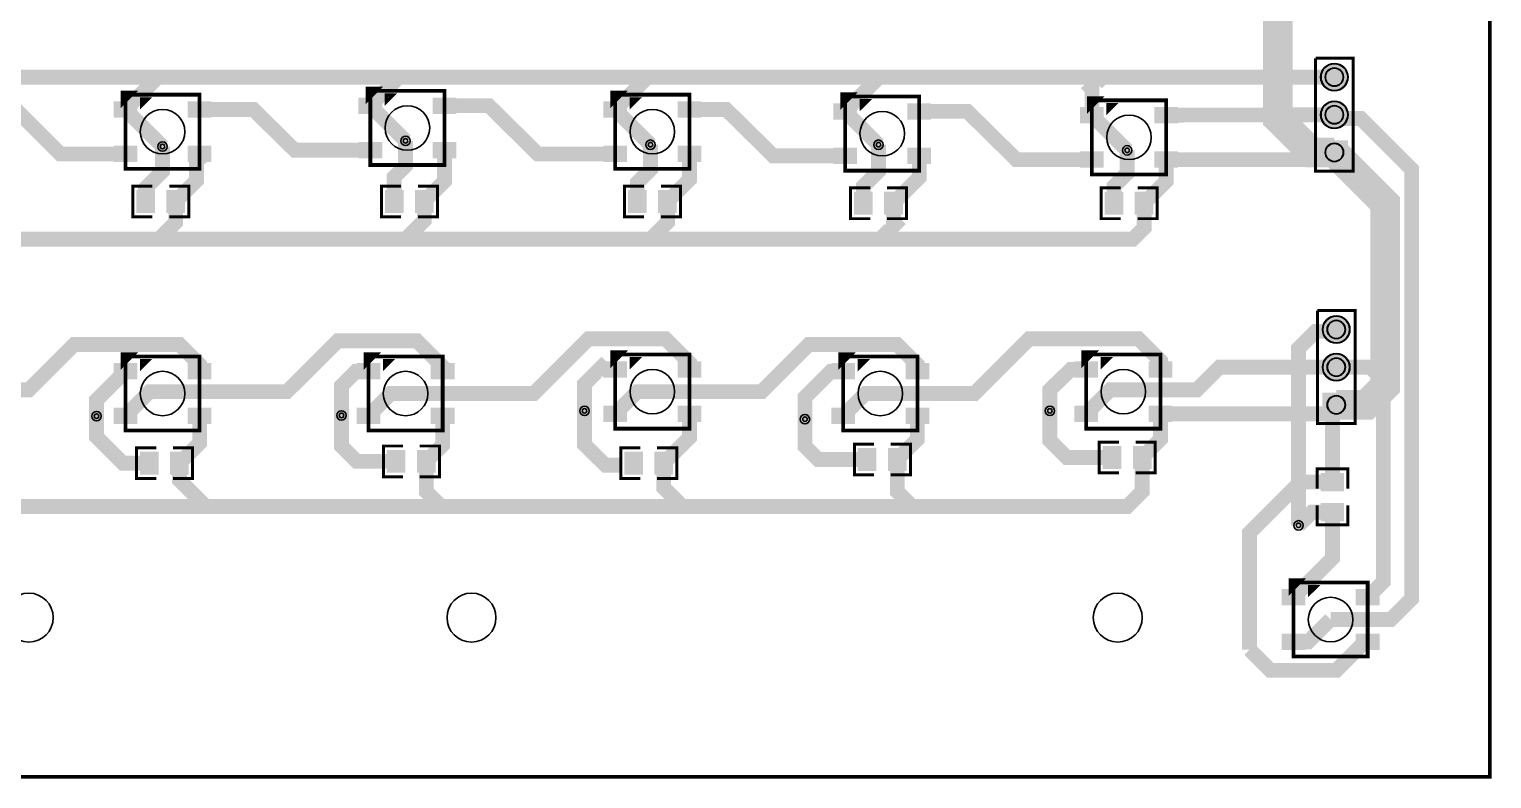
# Model space of a CAD drawing. Extents: x -5 to 8273, y -8273 to 5.
# Drawn here: x 4391 to 8273, y -8273 to -6283 of the extents above; entities that cross this region are included whole.
import ezdxf

# ---------------------------------------------------------------- set-up
doc = ezdxf.new("R2010")
doc.units = 9
for name, color, linetype, true_color in [('BoardOutLine', 7, 'Continuous', 0xff00ff), ('BottomLayer', 7, 'Continuous', 0x0000ff), ('BottomSolderMaskLayer', 7, 'Continuous', 0xaa00ff), ('Hole', 7, 'Continuous', 0x222222), ('Multi-Layer', 7, 'Continuous', 0xc0c0c0), ('TopLayer', 7, 'Continuous', 0xff0000), ('TopPasteMaskLayer', 7, 'Continuous', 0x808080), ('TopSilkLayer', 7, 'Continuous', 0xffcc00), ('TopSolderMaskLayer', 7, 'Continuous', 0x800080)]:
    doc.layers.add(name, color=color, linetype=linetype, true_color=true_color)

msp = doc.modelspace()

# ---------------------------------------------------------------- hatches: boundary and pattern name
at = {"layer": 'BottomSolderMaskLayer'}
for points in [[(7818.6, -6410, 1), (7891.4, -6410, 1)], [(7818.6, -6510, 1), (7891.4, -6510, 1)], [(7818.4, -6641.9), (7818.4, -6578.1), (7891.6, -6578.1), (7891.6, -6641.9)], [(7823.6, -7080, 1), (7896.4, -7080, 1)], [(7823.6, -7180, 1), (7896.4, -7180, 1)], [(7823.4, -7311.9), (7823.4, -7248.1), (7896.6, -7248.1), (7896.6, -7311.9)]]:
    msp.add_hatch(color=256, dxfattribs=at).paths.add_polyline_path(points)
at = {"layer": 'Multi-Layer'}
for points in [[(7819.6, -6410, 1), (7890.4, -6410, 1)], [(7819.6, -6510, 1), (7890.4, -6510, 1)], [(7819.6, -6641), (7819.6, -6579), (7890.4, -6579), (7890.4, -6641)], [(7824.6, -7080, 1), (7895.4, -7080, 1)], [(7824.6, -7180, 1), (7895.4, -7180, 1)], [(7824.6, -7311), (7824.6, -7249), (7895.4, -7249), (7895.4, -7311)]]:
    msp.add_hatch(color=256, dxfattribs=at).paths.add_polyline_path(points)
at = {"layer": 'TopLayer'}
for points in [[(4676.1, -6515.6), (4617, -6515.6), (4617, -6476.3), (4676.1, -6476.3)], [(4872.9, -6515.6), (4813.9, -6515.6), (4813.9, -6476.3), (4872.9, -6476.3)], [(5326.1, -6505.6), (5267, -6505.6), (5267, -6466.3), (5326.1, -6466.3)], [(5522.9, -6505.6), (5463.9, -6505.6), (5463.9, -6466.3), (5522.9, -6466.3)], [(5976.1, -6515.6), (5917, -6515.6), (5917, -6476.3), (5976.1, -6476.3)], [(6172.9, -6515.6), (6113.9, -6515.6), (6113.9, -6476.3), (6172.9, -6476.3)], [(6586.1, -6520.6), (6527, -6520.6), (6527, -6481.3), (6586.1, -6481.3)], [(6782.9, -6520.6), (6723.9, -6520.6), (6723.9, -6481.3), (6782.9, -6481.3)], [(7241.1, -6530.6), (7182, -6530.6), (7182, -6491.3), (7241.1, -6491.3)], [(7437.9, -6530.6), (7378.9, -6530.6), (7378.9, -6491.3), (7437.9, -6491.3)], [(4676.1, -6633.7), (4617, -6633.7), (4617, -6594.4), (4676.1, -6594.4)], [(4872.9, -6633.7), (4813.9, -6633.7), (4813.9, -6594.4), (4872.9, -6594.4)], [(5326.1, -6623.7), (5267, -6623.7), (5267, -6584.4), (5326.1, -6584.4)], [(5522.9, -6623.7), (5463.9, -6623.7), (5463.9, -6584.4), (5522.9, -6584.4)], [(5976.1, -6633.7), (5917, -6633.7), (5917, -6594.4), (5976.1, -6594.4)], [(6172.9, -6633.7), (6113.9, -6633.7), (6113.9, -6594.4), (6172.9, -6594.4)], [(6586.1, -6638.7), (6527, -6638.7), (6527, -6599.4), (6586.1, -6599.4)], [(6782.9, -6638.7), (6723.9, -6638.7), (6723.9, -6599.4), (6782.9, -6599.4)], [(7241.1, -6648.7), (7182, -6648.7), (7182, -6609.4), (7241.1, -6609.4)], [(7437.9, -6648.7), (7378.9, -6648.7), (7378.9, -6609.4), (7437.9, -6609.4)], [(4722.8, -6768.5), (4677.2, -6768.5), (4677.2, -6711.5), (4722.8, -6711.5)], [(4802.8, -6768.5), (4757.2, -6768.5), (4757.2, -6711.5), (4802.8, -6711.5)], [(5382.8, -6768.5), (5337.2, -6768.5), (5337.2, -6711.5), (5382.8, -6711.5)], [(5462.8, -6768.5), (5417.2, -6768.5), (5417.2, -6711.5), (5462.8, -6711.5)], [(6027.8, -6768.5), (5982.2, -6768.5), (5982.2, -6711.5), (6027.8, -6711.5)], [(6107.8, -6768.5), (6062.2, -6768.5), (6062.2, -6711.5), (6107.8, -6711.5)], [(6627.8, -6773.5), (6582.2, -6773.5), (6582.2, -6716.5), (6627.8, -6716.5)], [(6707.8, -6773.5), (6662.2, -6773.5), (6662.2, -6716.5), (6707.8, -6716.5)], [(7292.8, -6773.5), (7247.2, -6773.5), (7247.2, -6716.5), (7292.8, -6716.5)], [(7372.8, -6773.5), (7327.2, -6773.5), (7327.2, -6716.5), (7372.8, -6716.5)], [(4676.1, -7210.6), (4617, -7210.6), (4617, -7171.3), (4676.1, -7171.3)], [(4872.9, -7210.6), (4813.9, -7210.6), (4813.9, -7171.3), (4872.9, -7171.3)], [(5321.1, -7210.6), (5262, -7210.6), (5262, -7171.3), (5321.1, -7171.3)], [(5517.9, -7210.6), (5458.9, -7210.6), (5458.9, -7171.3), (5517.9, -7171.3)], [(5976.1, -7205.6), (5917, -7205.6), (5917, -7166.3), (5976.1, -7166.3)], [(6172.9, -7205.6), (6113.9, -7205.6), (6113.9, -7166.3), (6172.9, -7166.3)], [(6581.1, -7210.6), (6522, -7210.6), (6522, -7171.3), (6581.1, -7171.3)], [(6777.9, -7210.6), (6718.9, -7210.6), (6718.9, -7171.3), (6777.9, -7171.3)], [(7226.1, -7205.6), (7167, -7205.6), (7167, -7166.3), (7226.1, -7166.3)], [(7422.9, -7205.6), (7363.9, -7205.6), (7363.9, -7166.3), (7422.9, -7166.3)], [(4676.1, -7328.7), (4617, -7328.7), (4617, -7289.4), (4676.1, -7289.4)], [(4872.9, -7328.7), (4813.9, -7328.7), (4813.9, -7289.4), (4872.9, -7289.4)], [(5321.1, -7328.7), (5262, -7328.7), (5262, -7289.4), (5321.1, -7289.4)], [(5517.9, -7328.7), (5458.9, -7328.7), (5458.9, -7289.4), (5517.9, -7289.4)], [(5976.1, -7323.7), (5917, -7323.7), (5917, -7284.4), (5976.1, -7284.4)], [(6172.9, -7323.7), (6113.9, -7323.7), (6113.9, -7284.4), (6172.9, -7284.4)], [(6581.1, -7328.7), (6522, -7328.7), (6522, -7289.4), (6581.1, -7289.4)], [(6777.9, -7328.7), (6718.9, -7328.7), (6718.9, -7289.4), (6777.9, -7289.4)], [(7226.1, -7323.7), (7167, -7323.7), (7167, -7284.4), (7226.1, -7284.4)], [(7422.9, -7323.7), (7363.9, -7323.7), (7363.9, -7284.4), (7422.9, -7284.4)], [(4732.8, -7463.5), (4687.2, -7463.5), (4687.2, -7406.5), (4732.8, -7406.5)], [(4812.8, -7463.5), (4767.2, -7463.5), (4767.2, -7406.5), (4812.8, -7406.5)], [(5387.8, -7458.5), (5342.2, -7458.5), (5342.2, -7401.5), (5387.8, -7401.5)], [(5467.8, -7458.5), (5422.2, -7458.5), (5422.2, -7401.5), (5467.8, -7401.5)], [(6017.8, -7463.5), (5972.2, -7463.5), (5972.2, -7406.5), (6017.8, -7406.5)], [(6097.8, -7463.5), (6052.2, -7463.5), (6052.2, -7406.5), (6097.8, -7406.5)], [(6637.8, -7453.5), (6592.2, -7453.5), (6592.2, -7396.5), (6637.8, -7396.5)], [(6717.8, -7453.5), (6672.2, -7453.5), (6672.2, -7396.5), (6717.8, -7396.5)], [(7287.8, -7448.5), (7242.2, -7448.5), (7242.2, -7391.5), (7287.8, -7391.5)], [(7367.8, -7448.5), (7322.2, -7448.5), (7322.2, -7391.5), (7367.8, -7391.5)], [(7878.5, -7462.2), (7878.5, -7507.8), (7821.5, -7507.8), (7821.5, -7462.2)], [(7878.5, -7542.2), (7878.5, -7587.8), (7821.5, -7587.8), (7821.5, -7542.2)], [(7776.1, -7810.6), (7717, -7810.6), (7717, -7771.3), (7776.1, -7771.3)], [(7972.9, -7810.6), (7913.9, -7810.6), (7913.9, -7771.3), (7972.9, -7771.3)], [(7776.1, -7928.7), (7717, -7928.7), (7717, -7889.4), (7776.1, -7889.4)], [(7972.9, -7928.7), (7913.9, -7928.7), (7913.9, -7889.4), (7972.9, -7889.4)]]:
    msp.add_hatch(color=256, dxfattribs=at).paths.add_polyline_path(points)
at = {"layer": 'TopPasteMaskLayer'}
for points in [[(4676.1, -6515.6), (4617, -6515.6), (4617, -6476.3), (4676.1, -6476.3)], [(4872.9, -6515.6), (4813.9, -6515.6), (4813.9, -6476.3), (4872.9, -6476.3)], [(5326.1, -6505.6), (5267, -6505.6), (5267, -6466.3), (5326.1, -6466.3)], [(5522.9, -6505.6), (5463.9, -6505.6), (5463.9, -6466.3), (5522.9, -6466.3)], [(5976.1, -6515.6), (5917, -6515.6), (5917, -6476.3), (5976.1, -6476.3)], [(6172.9, -6515.6), (6113.9, -6515.6), (6113.9, -6476.3), (6172.9, -6476.3)], [(6586.1, -6520.6), (6527, -6520.6), (6527, -6481.3), (6586.1, -6481.3)], [(6782.9, -6520.6), (6723.9, -6520.6), (6723.9, -6481.3), (6782.9, -6481.3)], [(7241.1, -6530.6), (7182, -6530.6), (7182, -6491.3), (7241.1, -6491.3)], [(7437.9, -6530.6), (7378.9, -6530.6), (7378.9, -6491.3), (7437.9, -6491.3)], [(4676.1, -6633.7), (4617, -6633.7), (4617, -6594.4), (4676.1, -6594.4)], [(4872.9, -6633.7), (4813.9, -6633.7), (4813.9, -6594.4), (4872.9, -6594.4)], [(5326.1, -6623.7), (5267, -6623.7), (5267, -6584.4), (5326.1, -6584.4)], [(5522.9, -6623.7), (5463.9, -6623.7), (5463.9, -6584.4), (5522.9, -6584.4)], [(5976.1, -6633.7), (5917, -6633.7), (5917, -6594.4), (5976.1, -6594.4)], [(6172.9, -6633.7), (6113.9, -6633.7), (6113.9, -6594.4), (6172.9, -6594.4)], [(6586.1, -6638.7), (6527, -6638.7), (6527, -6599.4), (6586.1, -6599.4)], [(6782.9, -6638.7), (6723.9, -6638.7), (6723.9, -6599.4), (6782.9, -6599.4)], [(7241.1, -6648.7), (7182, -6648.7), (7182, -6609.4), (7241.1, -6609.4)], [(7437.9, -6648.7), (7378.9, -6648.7), (7378.9, -6609.4), (7437.9, -6609.4)], [(4722.8, -6768.5), (4677.2, -6768.5), (4677.2, -6711.5), (4722.8, -6711.5)], [(4802.8, -6768.5), (4757.2, -6768.5), (4757.2, -6711.5), (4802.8, -6711.5)], [(5382.8, -6768.5), (5337.2, -6768.5), (5337.2, -6711.5), (5382.8, -6711.5)], [(5462.8, -6768.5), (5417.2, -6768.5), (5417.2, -6711.5), (5462.8, -6711.5)], [(6027.8, -6768.5), (5982.2, -6768.5), (5982.2, -6711.5), (6027.8, -6711.5)], [(6107.8, -6768.5), (6062.2, -6768.5), (6062.2, -6711.5), (6107.8, -6711.5)], [(6627.8, -6773.5), (6582.2, -6773.5), (6582.2, -6716.5), (6627.8, -6716.5)], [(6707.8, -6773.5), (6662.2, -6773.5), (6662.2, -6716.5), (6707.8, -6716.5)], [(7292.8, -6773.5), (7247.2, -6773.5), (7247.2, -6716.5), (7292.8, -6716.5)], [(7372.8, -6773.5), (7327.2, -6773.5), (7327.2, -6716.5), (7372.8, -6716.5)], [(4676.1, -7210.6), (4617, -7210.6), (4617, -7171.3), (4676.1, -7171.3)], [(4872.9, -7210.6), (4813.9, -7210.6), (4813.9, -7171.3), (4872.9, -7171.3)], [(5321.1, -7210.6), (5262, -7210.6), (5262, -7171.3), (5321.1, -7171.3)], [(5517.9, -7210.6), (5458.9, -7210.6), (5458.9, -7171.3), (5517.9, -7171.3)], [(5976.1, -7205.6), (5917, -7205.6), (5917, -7166.3), (5976.1, -7166.3)], [(6172.9, -7205.6), (6113.9, -7205.6), (6113.9, -7166.3), (6172.9, -7166.3)], [(6581.1, -7210.6), (6522, -7210.6), (6522, -7171.3), (6581.1, -7171.3)], [(6777.9, -7210.6), (6718.9, -7210.6), (6718.9, -7171.3), (6777.9, -7171.3)], [(7226.1, -7205.6), (7167, -7205.6), (7167, -7166.3), (7226.1, -7166.3)], [(7422.9, -7205.6), (7363.9, -7205.6), (7363.9, -7166.3), (7422.9, -7166.3)], [(4676.1, -7328.7), (4617, -7328.7), (4617, -7289.4), (4676.1, -7289.4)], [(4872.9, -7328.7), (4813.9, -7328.7), (4813.9, -7289.4), (4872.9, -7289.4)], [(5321.1, -7328.7), (5262, -7328.7), (5262, -7289.4), (5321.1, -7289.4)], [(5517.9, -7328.7), (5458.9, -7328.7), (5458.9, -7289.4), (5517.9, -7289.4)], [(5976.1, -7323.7), (5917, -7323.7), (5917, -7284.4), (5976.1, -7284.4)], [(6172.9, -7323.7), (6113.9, -7323.7), (6113.9, -7284.4), (6172.9, -7284.4)], [(6581.1, -7328.7), (6522, -7328.7), (6522, -7289.4), (6581.1, -7289.4)], [(6777.9, -7328.7), (6718.9, -7328.7), (6718.9, -7289.4), (6777.9, -7289.4)], [(7226.1, -7323.7), (7167, -7323.7), (7167, -7284.4), (7226.1, -7284.4)], [(7422.9, -7323.7), (7363.9, -7323.7), (7363.9, -7284.4), (7422.9, -7284.4)], [(4732.8, -7463.5), (4687.2, -7463.5), (4687.2, -7406.5), (4732.8, -7406.5)], [(4812.8, -7463.5), (4767.2, -7463.5), (4767.2, -7406.5), (4812.8, -7406.5)], [(5387.8, -7458.5), (5342.2, -7458.5), (5342.2, -7401.5), (5387.8, -7401.5)], [(5467.8, -7458.5), (5422.2, -7458.5), (5422.2, -7401.5), (5467.8, -7401.5)], [(6017.8, -7463.5), (5972.2, -7463.5), (5972.2, -7406.5), (6017.8, -7406.5)], [(6097.8, -7463.5), (6052.2, -7463.5), (6052.2, -7406.5), (6097.8, -7406.5)], [(6637.8, -7453.5), (6592.2, -7453.5), (6592.2, -7396.5), (6637.8, -7396.5)], [(6717.8, -7453.5), (6672.2, -7453.5), (6672.2, -7396.5), (6717.8, -7396.5)], [(7287.8, -7448.5), (7242.2, -7448.5), (7242.2, -7391.5), (7287.8, -7391.5)], [(7367.8, -7448.5), (7322.2, -7448.5), (7322.2, -7391.5), (7367.8, -7391.5)], [(7878.5, -7462.2), (7878.5, -7507.8), (7821.5, -7507.8), (7821.5, -7462.2)], [(7878.5, -7542.2), (7878.5, -7587.8), (7821.5, -7587.8), (7821.5, -7542.2)], [(7776.1, -7810.6), (7717, -7810.6), (7717, -7771.3), (7776.1, -7771.3)], [(7972.9, -7810.6), (7913.9, -7810.6), (7913.9, -7771.3), (7972.9, -7771.3)], [(7776.1, -7928.7), (7717, -7928.7), (7717, -7889.4), (7776.1, -7889.4)], [(7972.9, -7928.7), (7913.9, -7928.7), (7913.9, -7889.4), (7972.9, -7889.4)]]:
    msp.add_hatch(color=256, dxfattribs=at).paths.add_polyline_path(points)
at = {"layer": 'TopSolderMaskLayer'}
for points in [[(7818.6, -6410, 1), (7891.4, -6410, 1)], [(4678.1, -6517.6), (4615, -6517.6), (4615, -6474.3), (4678.1, -6474.3)], [(4874.9, -6517.6), (4811.9, -6517.6), (4811.9, -6474.3), (4874.9, -6474.3)], [(5328.1, -6507.6), (5265, -6507.6), (5265, -6464.3), (5328.1, -6464.3)], [(5524.9, -6507.6), (5461.9, -6507.6), (5461.9, -6464.3), (5524.9, -6464.3)], [(5978.1, -6517.6), (5915, -6517.6), (5915, -6474.3), (5978.1, -6474.3)], [(6174.9, -6517.6), (6111.9, -6517.6), (6111.9, -6474.3), (6174.9, -6474.3)], [(6588.1, -6522.6), (6525, -6522.6), (6525, -6479.3), (6588.1, -6479.3)], [(6784.9, -6522.6), (6721.9, -6522.6), (6721.9, -6479.3), (6784.9, -6479.3)], [(7818.6, -6510, 1), (7891.4, -6510, 1)], [(7243.1, -6532.6), (7180, -6532.6), (7180, -6489.3), (7243.1, -6489.3)], [(7439.9, -6532.6), (7376.9, -6532.6), (7376.9, -6489.3), (7439.9, -6489.3)], [(4678.1, -6635.7), (4615, -6635.7), (4615, -6592.4), (4678.1, -6592.4)], [(4874.9, -6635.7), (4811.9, -6635.7), (4811.9, -6592.4), (4874.9, -6592.4)], [(5328.1, -6625.7), (5265, -6625.7), (5265, -6582.4), (5328.1, -6582.4)], [(5524.9, -6625.7), (5461.9, -6625.7), (5461.9, -6582.4), (5524.9, -6582.4)], [(5978.1, -6635.7), (5915, -6635.7), (5915, -6592.4), (5978.1, -6592.4)], [(6174.9, -6635.7), (6111.9, -6635.7), (6111.9, -6592.4), (6174.9, -6592.4)], [(6588.1, -6640.7), (6525, -6640.7), (6525, -6597.4), (6588.1, -6597.4)], [(6784.9, -6640.7), (6721.9, -6640.7), (6721.9, -6597.4), (6784.9, -6597.4)], [(7818.4, -6641.9), (7818.4, -6578.1), (7891.6, -6578.1), (7891.6, -6641.9)], [(7243.1, -6650.7), (7180, -6650.7), (7180, -6607.4), (7243.1, -6607.4)], [(7439.9, -6650.7), (7376.9, -6650.7), (7376.9, -6607.4), (7439.9, -6607.4)], [(4724.8, -6770.5), (4675.2, -6770.5), (4675.2, -6709.5), (4724.8, -6709.5)], [(4804.8, -6770.5), (4755.2, -6770.5), (4755.2, -6709.5), (4804.8, -6709.5)], [(5384.8, -6770.5), (5335.2, -6770.5), (5335.2, -6709.5), (5384.8, -6709.5)], [(5464.8, -6770.5), (5415.2, -6770.5), (5415.2, -6709.5), (5464.8, -6709.5)], [(6029.8, -6770.5), (5980.2, -6770.5), (5980.2, -6709.5), (6029.8, -6709.5)], [(6109.8, -6770.5), (6060.2, -6770.5), (6060.2, -6709.5), (6109.8, -6709.5)], [(6629.8, -6775.5), (6580.2, -6775.5), (6580.2, -6714.5), (6629.8, -6714.5)], [(6709.8, -6775.5), (6660.2, -6775.5), (6660.2, -6714.5), (6709.8, -6714.5)], [(7294.8, -6775.5), (7245.2, -6775.5), (7245.2, -6714.5), (7294.8, -6714.5)], [(7374.8, -6775.5), (7325.2, -6775.5), (7325.2, -6714.5), (7374.8, -6714.5)], [(7823.6, -7080, 1), (7896.4, -7080, 1)], [(4678.1, -7212.6), (4615, -7212.6), (4615, -7169.3), (4678.1, -7169.3)], [(4874.9, -7212.6), (4811.9, -7212.6), (4811.9, -7169.3), (4874.9, -7169.3)], [(5323.1, -7212.6), (5260, -7212.6), (5260, -7169.3), (5323.1, -7169.3)], [(5519.9, -7212.6), (5456.9, -7212.6), (5456.9, -7169.3), (5519.9, -7169.3)], [(5978.1, -7207.6), (5915, -7207.6), (5915, -7164.3), (5978.1, -7164.3)], [(6174.9, -7207.6), (6111.9, -7207.6), (6111.9, -7164.3), (6174.9, -7164.3)], [(6583.1, -7212.6), (6520, -7212.6), (6520, -7169.3), (6583.1, -7169.3)], [(6779.9, -7212.6), (6716.9, -7212.6), (6716.9, -7169.3), (6779.9, -7169.3)], [(7228.1, -7207.6), (7165, -7207.6), (7165, -7164.3), (7228.1, -7164.3)], [(7424.9, -7207.6), (7361.9, -7207.6), (7361.9, -7164.3), (7424.9, -7164.3)], [(7823.6, -7180, 1), (7896.4, -7180, 1)], [(7823.4, -7311.9), (7823.4, -7248.1), (7896.6, -7248.1), (7896.6, -7311.9)], [(4678.1, -7330.7), (4615, -7330.7), (4615, -7287.4), (4678.1, -7287.4)], [(4874.9, -7330.7), (4811.9, -7330.7), (4811.9, -7287.4), (4874.9, -7287.4)], [(5323.1, -7330.7), (5260, -7330.7), (5260, -7287.4), (5323.1, -7287.4)], [(5519.9, -7330.7), (5456.9, -7330.7), (5456.9, -7287.4), (5519.9, -7287.4)], [(5978.1, -7325.7), (5915, -7325.7), (5915, -7282.4), (5978.1, -7282.4)], [(6174.9, -7325.7), (6111.9, -7325.7), (6111.9, -7282.4), (6174.9, -7282.4)], [(6583.1, -7330.7), (6520, -7330.7), (6520, -7287.4), (6583.1, -7287.4)], [(6779.9, -7330.7), (6716.9, -7330.7), (6716.9, -7287.4), (6779.9, -7287.4)], [(7228.1, -7325.7), (7165, -7325.7), (7165, -7282.4), (7228.1, -7282.4)], [(7424.9, -7325.7), (7361.9, -7325.7), (7361.9, -7282.4), (7424.9, -7282.4)], [(4734.8, -7465.5), (4685.2, -7465.5), (4685.2, -7404.5), (4734.8, -7404.5)], [(4814.8, -7465.5), (4765.2, -7465.5), (4765.2, -7404.5), (4814.8, -7404.5)], [(5389.8, -7460.5), (5340.2, -7460.5), (5340.2, -7399.5), (5389.8, -7399.5)], [(5469.8, -7460.5), (5420.2, -7460.5), (5420.2, -7399.5), (5469.8, -7399.5)], [(6019.8, -7465.5), (5970.2, -7465.5), (5970.2, -7404.5), (6019.8, -7404.5)], [(6099.8, -7465.5), (6050.2, -7465.5), (6050.2, -7404.5), (6099.8, -7404.5)], [(6639.8, -7455.5), (6590.2, -7455.5), (6590.2, -7394.5), (6639.8, -7394.5)], [(6719.8, -7455.5), (6670.2, -7455.5), (6670.2, -7394.5), (6719.8, -7394.5)], [(7289.8, -7450.5), (7240.2, -7450.5), (7240.2, -7389.5), (7289.8, -7389.5)], [(7369.8, -7450.5), (7320.2, -7450.5), (7320.2, -7389.5), (7369.8, -7389.5)], [(7881, -7460.6), (7881, -7509.4), (7819, -7509.4), (7819, -7460.6)], [(7881, -7540.6), (7881, -7589.4), (7819, -7589.4), (7819, -7540.6)], [(7778.1, -7812.6), (7715, -7812.6), (7715, -7769.3), (7778.1, -7769.3)], [(7974.9, -7812.6), (7911.9, -7812.6), (7911.9, -7769.3), (7974.9, -7769.3)], [(7778.1, -7930.7), (7715, -7930.7), (7715, -7887.4), (7778.1, -7887.4)], [(7974.9, -7930.7), (7911.9, -7930.7), (7911.9, -7887.4), (7974.9, -7887.4)]]:
    msp.add_hatch(color=256, dxfattribs=at).paths.add_polyline_path(points)

# ---------------------------------------------------------------- linework, layer by layer
at = {"layer": 'BoardOutLine', "const_width": 10}
msp.add_lwpolyline([(0, 0), (8267.7, 0), (8267.7, -8267.7), (0, -8267.7), (0, 0)], close=True, dxfattribs=at)
at = {"layer": 'BottomLayer'}
for points, const_width in [([(7705, -5820), (7705, -6520), (7795, -6610), (7855, -6610)], 78.7), ([(7860, -7280), (7940, -7280), (7990, -7230), (7990, -6745), (7855, -6610)], 78.7), ([(7760, -7600), (7760, -7130), (7805, -7085), (7855, -7085), (7860, -7080)], 39.4)]:
    msp.add_lwpolyline(points, dxfattribs=dict(at, const_width=const_width))
at = {"layer": 'BottomSolderMaskLayer'}
for centre, radius in [((7855, -6410), 36.4), ((7855, -6410), 24.3), ((7855, -6510), 36.4), ((7855, -6510), 24.3), ((7855, -6610), 24.4), ((7860, -7080), 36.4), ((7860, -7080), 24.3), ((7860, -7180), 36.4), ((7860, -7180), 24.3), ((7860, -7280), 24.4)]:
    msp.add_circle(centre, radius, dxfattribs=at)
at = {"layer": 'Hole'}
for centre in [(4745, -6594.4), (5390, -6579.4), (6040, -6589.4), (6645, -6589.4), (7305, -6604.4), (5865, -7296.1), (7100, -7296.1), (4570, -7310.1), (5220, -7308.1), (6450, -7318.1), (7760, -7600)]:
    msp.add_circle(centre, 6, dxfattribs=at)
at = {"layer": 'Multi-Layer'}
for centre, radius in [((7855, -6410), 35.4), ((7855, -6410), 23.6), ((7855, -6510), 35.4), ((7855, -6510), 23.6), ((4745, -6594.4), 12.5), ((5390, -6579.4), 12.5), ((6040, -6589.4), 12.5), ((6645, -6589.4), 12.5), ((7305, -6604.4), 12.5), ((7855, -6610), 23.6), ((7860, -7080), 35.4), ((7860, -7080), 23.6), ((7860, -7180), 35.4), ((7860, -7180), 23.6), ((7860, -7280), 23.6), ((5220, -7308.1), 12.5), ((5865, -7296.1), 12.5), ((7100, -7296.1), 12.5), ((4570, -7310.1), 12.5), ((6450, -7318.1), 12.5), ((7760, -7600), 12.5), ((4390, -7845), 65), ((5565, -7845), 65), ((7280, -7845), 65)]:
    msp.add_circle(centre, radius, dxfattribs=at)
at = {"layer": 'TopLayer', "const_width": 39.4}
for points in [[(4732.5, -6410), (4127.5, -6410), (4046.6, -6490.9)], [(5393.1, -6410), (4732.5, -6410), (4646.6, -6495.9)], [(6049.1, -6410), (5372.5, -6410), (5296.6, -6485.9)], [(6647.5, -6410), (6032.5, -6410), (5946.6, -6495.9)], [(7240, -6410), (6647.5, -6410), (6556.6, -6500.9)], [(7855, -6410), (7240, -6410), (7210, -6440), (7211.6, -6441.6), (7211.6, -6510.9)], [(4243.4, -6490.9), (4351, -6490.9), (4474, -6614.1), (4646.6, -6614.1)], [(4745, -6594.4), (4745, -6594.4), (4646.6, -6495.9)], [(4843.4, -6495.9), (4986, -6495.9), (5096, -6604.1), (5296.6, -6604.1)], [(5390, -6579.4), (5390, -6579.4), (5296.6, -6485.9)], [(5493.4, -6485.9), (5611, -6485.9), (5741, -6614.1), (5946.6, -6614.1)], [(6040, -6589.4), (6040, -6589.4), (5946.6, -6495.9)], [(6143.4, -6495.9), (6241, -6495.9), (6366, -6619.1), (6556.6, -6619.1)], [(6645, -6589.4), (6645, -6589.4), (6556.6, -6500.9)], [(6753.4, -6500.9), (6881, -6500.9), (7011, -6629.1), (7211.6, -6629.1)], [(7305, -6604.4), (7305, -6604.4), (7211.6, -6510.9)], [(7408.4, -6510.9), (7855, -6510)], [(7845, -7850), (8005, -7850), (8060, -7795), (8060, -6655), (7925, -6520), (7865, -6520), (7855, -6510)], [(4700, -6740), (4700, -6705), (4745, -6660), (4745, -6594.4)], [(4780, -6740), (4835, -6685), (4835, -6635), (4843.4, -6626.6), (4843.4, -6614.1)], [(5360, -6740), (5360, -6675), (5390, -6645), (5390, -6579.4)], [(5440, -6740), (5493.4, -6686.6), (5493.4, -6604.1)], [(6005, -6740), (6005, -6690), (6040, -6655), (6040, -6589.4)], [(6085, -6740), (6143.4, -6681.6), (6143.4, -6614.1)], [(6605, -6745), (6605, -6700), (6645, -6660), (6645, -6589.4)], [(7270, -6745), (7270, -6700), (7305, -6665), (7305, -6604.4)], [(7855, -6610), (7836, -6629.1), (7408.4, -6629.1)], [(6685, -6745), (6753.4, -6676.6), (6753.4, -6619.1)], [(7350, -6745), (7408.4, -6686.6), (7408.4, -6629.1)], [(4125, -6840), (4735, -6840), (4780, -6795), (4780, -6740)], [(4735, -6840), (5390, -6840), (5440, -6790), (5440, -6740)], [(5390, -6840), (6040, -6840), (6085, -6795), (6085, -6740)], [(6040, -6840), (6650, -6840), (6690, -6800), (6685, -6795), (6685, -6745)], [(6650, -6840), (7320, -6840), (7350, -6810), (7350, -6745)], [(4843.4, -7190.9), (4843.4, -7173.4), (4790, -7120), (4510, -7120), (4390, -7240), (4115.6, -7240), (4051.6, -7304)], [(5488.4, -7190.9), (5488.4, -7178.4), (5420, -7110), (5210, -7110), (5075, -7245), (4710.6, -7245), (4646.6, -7309)], [(6143.4, -7185.9), (6143.4, -7168.4), (6080, -7105), (5875, -7105), (5730, -7250), (5350.6, -7250), (5291.6, -7309)], [(6748.4, -7190.9), (6748.4, -7173.4), (6695, -7120), (6460, -7120), (6335, -7245), (6005.6, -7245), (5946.6, -7304)], [(7393.4, -7185.9), (7393.4, -7163.4), (7335, -7105), (7045, -7105), (6900, -7250), (6610.6, -7250), (6551.6, -7309)], [(4570, -7310.1), (4570, -7267.5), (4646.6, -7190.9)], [(5220, -7308.1), (5220, -7230), (5259, -7190.9), (5291.6, -7190.9)], [(5865, -7296.1), (5865, -7225), (5910, -7180), (5916, -7185.9), (5946.6, -7185.9)], [(6450, -7318.1), (6450, -7260), (6519, -7190.9), (6551.6, -7190.9)], [(7100, -7296.1), (7100, -7240), (7156, -7185.9), (7196.6, -7185.9)], [(7860, -7180), (7550, -7180), (7490, -7240), (7260.6, -7240), (7196.6, -7304)], [(7860, -7180), (7950, -7180), (7985, -7215), (7985, -7749.4), (7943.4, -7791)], [(4710, -7435), (4640, -7435), (4570, -7365), (4570, -7310.1)], [(4790, -7435), (4843.4, -7381.6), (4843.4, -7309)], [(5365, -7430), (5260, -7430), (5220, -7390), (5220, -7308.1)], [(5445, -7430), (5488.4, -7386.6), (5488.4, -7309)], [(5965, -7440), (5920, -7440), (5865, -7385), (5865, -7296.1)], [(6075, -7435), (6143.4, -7366.6), (6143.4, -7304)], [(6695, -7425), (6748.4, -7371.6), (6748.4, -7309)], [(7265, -7420), (7145, -7420), (7100, -7375), (7100, -7296.1)], [(7345, -7420), (7393.4, -7371.6), (7393.4, -7304)], [(7860, -7280), (7836, -7304), (7393.4, -7304)], [(7860, -7280), (7850, -7290), (7850, -7485)], [(6615, -7425), (6485, -7425), (6450, -7390), (6450, -7318.1)], [(6125, -7550), (5485, -7550), (5445, -7510), (5445, -7430)], [(7345, -7420), (7345, -7510), (7305, -7550), (6735, -7550), (6695, -7510), (6695, -7425)], [(4860, -7550), (4215, -7550), (4175, -7510), (4175, -7435)], [(5485, -7550), (4860, -7550), (4790, -7480), (4790, -7435)], [(6735, -7550), (6125, -7550), (6075, -7500), (6075, -7435)], [(7630, -7930), (7630, -7620), (7765, -7485), (7850, -7485)], [(7746.6, -7791), (7850, -7687.5), (7850, -7565)], [(7850, -7565), (7795, -7565), (7760, -7600)], [(7746.6, -7909), (7786, -7909), (7845, -7850)], [(7943.4, -7909), (7936, -7909), (7860, -7985), (7685, -7985), (7630, -7930)]]:
    msp.add_lwpolyline(points, dxfattribs=at)
at = {"layer": 'TopSilkLayer'}
for points, const_width in [([(7805, -6585), (7805, -6660), (7905, -6660), (7905, -6360), (7805, -6360)], 8), ([(7805, -6360), (7805, -6585)], 7.99), ([(4718.2, -6699.3), (4666.2, -6699.3), (4666.2, -6780.8), (4718.2, -6780.8)], 7.87), ([(4762.7, -6699.3), (4814.7, -6699.3), (4814.7, -6780.8), (4762.7, -6780.8)], 7.87), ([(5378.2, -6699.3), (5326.2, -6699.3), (5326.2, -6780.8), (5378.2, -6780.8)], 7.87), ([(5422.7, -6699.3), (5474.7, -6699.3), (5474.7, -6780.8), (5422.7, -6780.8)], 7.87), ([(6023.2, -6699.3), (5971.2, -6699.3), (5971.2, -6780.8), (6023.2, -6780.8)], 7.87), ([(6067.7, -6699.3), (6119.7, -6699.3), (6119.7, -6780.8), (6067.7, -6780.8)], 7.87), ([(6623.2, -6704.3), (6571.2, -6704.3), (6571.2, -6785.8), (6623.2, -6785.8)], 7.87), ([(6667.7, -6704.3), (6719.7, -6704.3), (6719.7, -6785.8), (6667.7, -6785.8)], 7.87), ([(7288.2, -6704.3), (7236.2, -6704.3), (7236.2, -6785.8), (7288.2, -6785.8)], 7.87), ([(7332.7, -6704.3), (7384.7, -6704.3), (7384.7, -6785.8), (7332.7, -6785.8)], 7.87), ([(7810, -7255), (7810, -7330), (7910, -7330), (7910, -7030), (7810, -7030)], 8), ([(7810, -7030), (7810, -7255)], 7.99), ([(4728.2, -7394.3), (4676.2, -7394.3), (4676.2, -7475.8), (4728.2, -7475.8)], 7.87), ([(4772.7, -7394.3), (4824.7, -7394.3), (4824.7, -7475.8), (4772.7, -7475.8)], 7.87), ([(5383.2, -7389.3), (5331.2, -7389.3), (5331.2, -7470.8), (5383.2, -7470.8)], 7.87), ([(5427.7, -7389.3), (5479.7, -7389.3), (5479.7, -7470.8), (5427.7, -7470.8)], 7.87), ([(6013.2, -7394.3), (5961.2, -7394.3), (5961.2, -7475.8), (6013.2, -7475.8)], 7.87), ([(6057.7, -7394.3), (6109.7, -7394.3), (6109.7, -7475.8), (6057.7, -7475.8)], 7.87), ([(6633.2, -7384.3), (6581.2, -7384.3), (6581.2, -7465.8), (6633.2, -7465.8)], 7.87), ([(6677.7, -7384.3), (6729.7, -7384.3), (6729.7, -7465.8), (6677.7, -7465.8)], 7.87), ([(7283.2, -7379.3), (7231.2, -7379.3), (7231.2, -7460.8), (7283.2, -7460.8)], 7.87), ([(7327.7, -7379.3), (7379.7, -7379.3), (7379.7, -7460.8), (7327.7, -7460.8)], 7.87), ([(7809.3, -7502.3), (7809.3, -7450.3), (7890.8, -7450.3), (7890.8, -7502.3)], 7.87), ([(7809.3, -7546.8), (7809.3, -7598.8), (7890.8, -7598.8), (7890.8, -7546.8)], 7.87)]:
    msp.add_lwpolyline(points, dxfattribs=dict(at, const_width=const_width))
at = {"layer": 'TopSilkLayer', "const_width": 10}
for points in [[(5288.7, -6470.2), (5288.7, -6440.7), (5318.3, -6440.7), (5288.7, -6470.2)], [(5493.4, -6643.4), (5296.6, -6643.4), (5296.6, -6446.6), (5493.4, -6446.6), (5493.4, -6643.4)], [(4638.7, -6480.2), (4638.7, -6450.7), (4668.3, -6450.7), (4638.7, -6480.2)], [(4843.4, -6653.4), (4646.6, -6653.4), (4646.6, -6456.6), (4843.4, -6456.6), (4843.4, -6653.4)], [(4689.9, -6484.1), (4689.9, -6468.4), (4705.7, -6468.4), (4689.9, -6484.1)], [(5339.9, -6474.1), (5339.9, -6458.4), (5355.7, -6458.4), (5339.9, -6474.1)], [(5938.7, -6480.2), (5938.7, -6450.7), (5968.3, -6450.7), (5938.7, -6480.2)], [(6143.4, -6653.4), (5946.6, -6653.4), (5946.6, -6456.6), (6143.4, -6456.6), (6143.4, -6653.4)], [(5989.9, -6484.1), (5989.9, -6468.4), (6005.7, -6468.4), (5989.9, -6484.1)], [(6548.7, -6485.2), (6548.7, -6455.7), (6578.3, -6455.7), (6548.7, -6485.2)], [(6753.4, -6658.4), (6556.6, -6658.4), (6556.6, -6461.6), (6753.4, -6461.6), (6753.4, -6658.4)], [(6599.9, -6489.1), (6599.9, -6473.4), (6615.7, -6473.4), (6599.9, -6489.1)], [(7203.7, -6495.2), (7203.7, -6465.7), (7233.3, -6465.7), (7203.7, -6495.2)], [(7408.4, -6668.4), (7211.6, -6668.4), (7211.6, -6471.6), (7408.4, -6471.6), (7408.4, -6668.4)], [(7254.9, -6499.1), (7254.9, -6483.4), (7270.7, -6483.4), (7254.9, -6499.1)], [(4638.7, -7175.2), (4638.7, -7145.7), (4668.3, -7145.7), (4638.7, -7175.2)], [(5283.7, -7175.2), (5283.7, -7145.7), (5313.3, -7145.7), (5283.7, -7175.2)], [(5938.7, -7170.2), (5938.7, -7140.7), (5968.3, -7140.7), (5938.7, -7170.2)], [(6143.4, -7343.4), (5946.6, -7343.4), (5946.6, -7146.6), (6143.4, -7146.6), (6143.4, -7343.4)], [(6543.7, -7175.2), (6543.7, -7145.7), (6573.3, -7145.7), (6543.7, -7175.2)], [(7188.7, -7170.2), (7188.7, -7140.7), (7218.3, -7140.7), (7188.7, -7170.2)], [(7393.4, -7343.4), (7196.6, -7343.4), (7196.6, -7146.6), (7393.4, -7146.6), (7393.4, -7343.4)], [(4843.4, -7348.4), (4646.6, -7348.4), (4646.6, -7151.6), (4843.4, -7151.6), (4843.4, -7348.4)], [(4689.9, -7179.1), (4689.9, -7163.4), (4705.7, -7163.4), (4689.9, -7179.1)], [(5488.4, -7348.4), (5291.6, -7348.4), (5291.6, -7151.6), (5488.4, -7151.6), (5488.4, -7348.4)], [(5334.9, -7179.1), (5334.9, -7163.4), (5350.7, -7163.4), (5334.9, -7179.1)], [(5989.9, -7174.1), (5989.9, -7158.4), (6005.7, -7158.4), (5989.9, -7174.1)], [(6748.4, -7348.4), (6551.6, -7348.4), (6551.6, -7151.6), (6748.4, -7151.6), (6748.4, -7348.4)], [(6594.9, -7179.1), (6594.9, -7163.4), (6610.7, -7163.4), (6594.9, -7179.1)], [(7239.9, -7174.1), (7239.9, -7158.4), (7255.7, -7158.4), (7239.9, -7174.1)], [(7738.7, -7775.2), (7738.7, -7745.7), (7768.3, -7745.7), (7738.7, -7775.2)], [(7943.4, -7948.4), (7746.6, -7948.4), (7746.6, -7751.6), (7943.4, -7751.6), (7943.4, -7948.4)], [(7789.9, -7779.1), (7789.9, -7763.4), (7805.7, -7763.4), (7789.9, -7779.1)]]:
    msp.add_lwpolyline(points, close=True, dxfattribs=at)
at = {"layer": 'TopSilkLayer'}
for centre in [(4745, -6555), (5395, -6545), (6045, -6555), (6655, -6560), (7310, -6570), (4745, -7250), (5390, -7250), (6045, -7245), (6650, -7250), (7295, -7245), (7845, -7850)]:
    msp.add_circle(centre, 59.1, dxfattribs=at)
at = {"layer": 'TopSolderMaskLayer'}
for centre, radius in [((7855, -6410), 36.4), ((7855, -6410), 24.3), ((7855, -6510), 36.4), ((7855, -6510), 24.3), ((7855, -6610), 24.4), ((7860, -7080), 36.4), ((7860, -7080), 24.3), ((7860, -7180), 36.4), ((7860, -7180), 24.3), ((7860, -7280), 24.4)]:
    msp.add_circle(centre, radius, dxfattribs=at)

doc.saveas('drawing.dxf')
